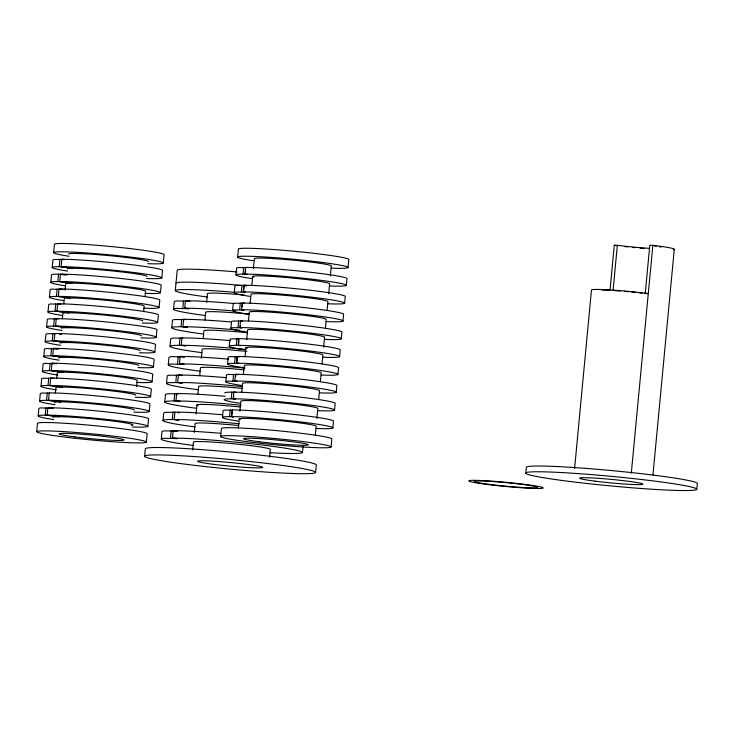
<?xml version="1.0" encoding="UTF-8"?>
<svg xmlns="http://www.w3.org/2000/svg" width="734" height="734" viewBox="0 0 734 734"><rect width="100%" height="100%" fill="white"/><g stroke="black" fill="none" stroke-linecap="round" stroke-linejoin="round"><path stroke-width="1.1" d="M36.7 431.675L37.489 423.325A55.068 3.074 5.4 0 1 93.172 425.536A55.068 3.074 5.4 0 1 147.13 433.757L146.341 442.107A55.068 3.074 5.4 0 1 63.363 436.886A55.068 3.074 5.4 0 1 64.858 431.684A55.068 3.074 5.4 0 1 146.341 442.107M38.196 415.903L38.893 408.48A55.068 3.074 5.4 0 1 40.985 407.884L51.481 408.416M39.59 401.058L40.297 393.635A55.068 3.074 5.4 0 1 42.389 393.039L49.554 393.149M40.994 386.212L41.7 378.79A55.068 3.074 5.4 0 1 43.792 378.193L52.068 378.441M42.398 371.367L43.104 363.945A55.068 3.074 5.4 0 1 45.196 363.348L54.582 363.743M43.801 356.522L44.508 349.1A55.068 3.074 5.4 0 1 46.6 348.503L57.096 349.035M45.205 341.677L45.912 334.254A55.068 3.074 5.4 0 1 48.004 333.658L55.16 333.768M46.609 326.832L47.315 319.409A55.068 3.074 5.4 0 1 49.407 318.813L56.564 318.923M48.013 311.987L48.719 304.564A55.068 3.074 5.4 0 1 50.811 303.968L59.078 304.215M49.417 297.142L50.123 289.719A55.068 3.074 5.4 0 1 52.206 289.123L61.601 289.517M50.82 282.296L51.518 274.874A55.068 3.074 5.4 0 1 53.61 274.277L58.555 274.103L65.225 274.956M52.224 267.451L52.921 260.029A55.068 3.074 5.4 0 1 55.013 259.432L62.179 259.542M53.628 252.606L54.417 244.257A55.068 3.074 5.4 0 1 110.1 246.468A55.068 3.074 5.4 0 1 164.058 254.689L163.269 263.038M53.637 419.554A55.068 3.074 5.4 0 1 40.278 415.306L45.224 415.123L45.921 407.709M55.041 404.709A55.068 3.074 5.4 0 1 41.682 400.461L46.627 400.287L47.325 392.864M56.445 389.864A55.068 3.074 5.4 0 1 43.086 385.616L48.031 385.442L48.728 378.019M57.848 375.019A55.068 3.074 5.4 0 1 44.49 370.771L49.435 370.597L50.132 363.174M59.252 360.174A55.068 3.074 5.4 0 1 45.893 355.926L50.839 355.751L51.536 348.329M60.656 345.329A55.068 3.074 5.4 0 1 47.297 341.081L52.242 340.906L52.94 333.484M62.06 330.483A55.068 3.074 5.4 0 1 48.701 326.235L53.646 326.061L54.344 318.639M62.243 315.455A55.068 3.074 5.4 0 1 50.105 311.39L55.05 311.216L55.747 303.793M63.647 300.61A55.068 3.074 5.4 0 1 51.508 296.545L56.445 296.371L57.151 288.948M65.051 285.765A55.068 3.074 5.4 0 1 52.912 281.7L57.848 281.526L58.555 274.103M67.666 271.112A55.068 3.074 5.4 0 1 54.316 266.855L59.252 266.681L59.959 259.258M45.224 415.123L59.362 416.692L47.132 415.132L47.829 407.709L55.564 407.884A55.068 3.074 5.4 0 1 115.486 412.912A55.068 3.074 5.4 0 1 148.534 418.912L147.828 426.335M46.627 400.287L60.766 401.847L48.536 400.287L49.233 392.864L56.958 393.039A55.068 3.074 5.4 0 1 116.889 398.067A55.068 3.074 5.4 0 1 149.938 404.067L149.231 411.49M48.031 385.442L62.17 387.002L49.94 385.442L50.637 378.019L58.362 378.193A55.068 3.074 5.4 0 1 118.293 383.221A55.068 3.074 5.4 0 1 151.342 389.222L150.635 396.644M49.435 370.597L63.574 372.156L51.343 370.597L52.041 363.174L59.766 363.348A55.068 3.074 5.4 0 1 119.697 368.376A55.068 3.074 5.4 0 1 152.745 374.377L152.039 381.799M50.839 355.751L64.977 357.311L52.747 355.751L53.444 348.329L61.17 348.503A55.068 3.074 5.4 0 1 121.101 353.531A55.068 3.074 5.4 0 1 154.149 359.532L153.443 366.954M52.242 340.906L66.381 342.466L54.151 340.906L54.848 333.484L62.574 333.658A55.068 3.074 5.4 0 1 122.505 338.686A55.068 3.074 5.4 0 1 155.553 344.686L154.846 352.109M53.646 326.061L67.776 327.621L55.555 326.061L56.252 318.639L63.977 318.813A55.068 3.074 5.4 0 1 123.908 323.841A55.068 3.074 5.4 0 1 156.957 329.841L156.25 337.264M55.05 311.216L69.18 312.776L56.958 311.216L57.656 303.793L65.381 303.968A55.068 3.074 5.4 0 1 125.312 308.996A55.068 3.074 5.4 0 1 158.361 314.996L157.654 322.419M56.445 296.371L70.583 297.931L58.362 296.371L59.059 288.948L66.785 289.123A55.068 3.074 5.4 0 1 126.716 294.151A55.068 3.074 5.4 0 1 159.764 300.151L159.058 307.574M57.848 281.526L71.987 283.085L59.757 281.526L60.463 274.103L68.189 274.277A55.068 3.074 5.4 0 1 128.12 279.305A55.068 3.074 5.4 0 1 161.159 285.306L160.462 292.728M59.252 266.681L73.391 268.24L61.161 266.681L61.867 259.258L69.592 259.432A55.068 3.074 5.4 0 1 129.523 264.469A55.068 3.074 5.4 0 1 162.563 270.461L161.865 277.883M55.362 392.929L55.867 387.625A40.141 2.239 5.4 0 1 96.448 389.24A40.141 2.239 5.4 0 1 135.772 395.231M56.766 378.083L57.27 372.78A40.141 2.239 5.4 0 1 97.851 374.395A40.141 2.239 5.4 0 1 137.175 380.386L136.57 386.745M62.381 318.703L62.876 313.4A40.141 2.239 5.4 0 1 103.466 315.014A40.141 2.239 5.4 0 1 142.791 321.006M63.785 303.858L64.28 298.554A40.141 2.239 5.4 0 1 104.87 300.169A40.141 2.239 5.4 0 1 144.194 306.161L143.69 311.464M65.087 290.077L65.684 283.709A40.141 2.239 5.4 0 1 106.274 285.324A40.141 2.239 5.4 0 1 145.598 291.315L145.093 296.619M144.644 456.19L145.35 448.768A85.878 4.789 5.4 0 1 232.173 452.208A85.878 4.789 5.4 0 1 316.308 465.026L315.611 472.448A85.878 4.789 5.4 0 1 186.225 464.31A85.878 4.789 5.4 0 1 188.555 456.19A85.878 4.789 5.4 0 1 315.611 472.448M161.269 439.042L161.966 431.62A70.941 3.964 5.4 0 1 164.664 430.849L177.72 431.197L173.151 430.61L172.444 438.033L177.022 438.62L163.957 438.271A70.941 3.964 5.4 0 0 193.216 445.446M163.021 420.49L163.719 413.068A70.941 3.964 5.4 0 1 166.416 412.297L174.82 412.288M164.774 401.929L165.471 394.507A70.941 3.964 5.4 0 1 168.169 393.736L177.49 393.855M166.526 383.377L167.233 375.955A70.941 3.964 5.4 0 1 169.921 375.184L180.16 375.413M168.279 364.816L168.985 357.394A70.941 3.964 5.4 0 1 171.673 356.623L184.739 356.972L180.169 356.385L179.463 363.807L184.041 364.394L170.976 364.046A70.941 3.964 5.4 0 0 200.235 371.221M170.04 346.264L170.738 338.842A70.941 3.964 5.4 0 1 173.435 338.071L182.757 338.181M171.793 327.713L172.49 320.29A70.941 3.964 5.4 0 1 175.187 319.51L184.509 319.629M173.545 309.152L174.242 301.729A70.941 3.964 5.4 0 1 176.94 300.958L190.005 301.307L185.427 300.72L184.729 308.142L189.299 308.73L176.243 308.381A70.941 3.964 5.4 0 0 205.492 315.556M175.298 290.6L177.224 270.185A70.941 3.964 5.4 0 1 237.018 271.947M170.536 438.033L171.242 430.61M194.969 426.894A70.941 3.964 5.4 0 1 165.71 419.72L172.288 419.481L172.995 412.058M196.721 408.333A70.941 3.964 5.4 0 1 167.471 401.159L174.05 400.92L174.747 393.497M176.499 374.946L175.802 382.368L180.371 382.955L182.28 382.955L177.711 382.368L178.408 374.946L188.702 375.184A70.941 3.964 5.4 0 1 225.944 377.634M177.555 363.807L178.252 356.385M201.988 352.669A70.941 3.964 5.4 0 1 172.729 345.494L179.307 345.255L180.013 337.833M203.74 334.108A70.941 3.964 5.4 0 1 174.481 326.933L181.059 326.694L181.766 319.272M182.821 308.142L183.518 300.72M172.288 419.481L178.775 420.068L174.197 419.481L174.903 412.058L185.188 412.297A70.941 3.964 5.4 0 1 222.439 414.738M174.05 400.92L180.527 401.507L175.958 400.92L176.655 393.497L186.941 393.736A70.941 3.964 5.4 0 1 225.265 396.277M179.307 345.255L185.794 345.842L181.215 345.255L181.922 337.833L192.207 338.071A70.941 3.964 5.4 0 1 230.531 340.613M181.059 326.694L187.546 327.281L182.968 326.703L183.674 319.281L193.959 319.519A70.941 3.964 5.4 0 1 231.21 321.96M192.675 449.896L193.418 442.107A38.645 2.156 5.4 0 1 232.485 443.657A38.645 2.156 5.4 0 1 270.351 449.419L269.617 457.218M194.327 432.454L195.171 423.546A38.645 2.156 5.4 0 1 238.697 425.536M196.079 413.903L196.923 404.994M197.941 394.231L198.675 386.433A38.645 2.156 5.4 0 1 242.211 388.424M199.694 375.67L200.428 367.881A38.645 2.156 5.4 0 1 243.963 369.863M201.345 358.229L202.189 349.32A38.645 2.156 5.4 0 1 246.826 351.421M203.199 338.558L203.942 330.768A38.645 2.156 5.4 0 1 247.468 332.759M204.96 320.006L205.694 312.207A38.645 2.156 5.4 0 1 249.221 314.198M206.603 302.564L207.447 293.655A38.645 2.156 5.4 0 1 244.294 294.995M220.677 436.482L221.429 428.509A55.445 3.092 5.4 0 1 277.489 430.73A55.445 3.092 5.4 0 1 331.814 439.005L331.062 446.988A55.445 3.092 5.4 0 1 247.523 441.73A55.445 3.092 5.4 0 1 249.028 436.491A55.445 3.092 5.4 0 1 331.062 446.988M222.485 417.371L223.118 410.691A55.445 3.092 5.4 0 1 225.219 410.086L232.384 410.187M225.852 381.744L226.485 375.065A55.445 3.092 5.4 0 1 228.586 374.459L237.66 374.56L235.476 374.285L234.843 380.964L237.027 381.24L227.953 381.139A55.445 3.092 5.4 0 0 241.403 385.423M227.531 363.926L228.164 357.247A55.445 3.092 5.4 0 1 230.274 356.641L239.339 356.742L237.155 356.467L236.531 363.147L238.706 363.422L229.641 363.321A55.445 3.092 5.4 0 0 245.138 367.918M229.219 346.118L229.852 339.438A55.445 3.092 5.4 0 1 231.953 338.833L239.119 338.934M230.898 328.3L231.531 321.62A55.445 3.092 5.4 0 1 233.641 321.015L242.706 321.116L240.523 320.841L239.899 327.52L242.073 327.795L233.008 327.694A55.445 3.092 5.4 0 0 246.45 331.979M232.586 310.491L233.219 303.803A55.445 3.092 5.4 0 1 235.32 303.206L244.394 303.307L242.211 303.023L241.578 309.702L243.761 309.987L234.687 309.886A55.445 3.092 5.4 0 0 248.138 314.161M234.274 292.673L234.898 285.994A55.445 3.092 5.4 0 1 237.009 285.388L246.073 285.489L243.899 285.214L243.266 291.893L245.45 292.169L236.376 292.068A55.445 3.092 5.4 0 0 249.817 296.353M235.953 274.855L236.587 268.176A55.445 3.092 5.4 0 1 238.688 267.571L245.853 267.671M237.642 257.047L238.394 249.065A55.445 3.092 5.4 0 1 294.453 251.285A55.445 3.092 5.4 0 1 348.778 259.57L348.026 267.543M238.036 421.05A55.445 3.092 5.4 0 1 224.586 416.765L229.568 416.591L230.201 409.911M239.715 403.232A55.445 3.092 5.4 0 1 226.274 398.957L231.247 398.773L231.88 392.094L234.063 392.369M232.935 380.964L233.568 374.276M234.623 363.147L235.247 356.467M244.771 349.797A55.445 3.092 5.4 0 1 231.32 345.512L236.302 345.329L236.935 338.649M237.99 327.52L238.614 320.841M239.669 309.702L240.302 303.023M241.358 291.893L241.981 285.214M251.505 278.535A55.445 3.092 5.4 0 1 238.064 274.259L243.037 274.076L243.67 267.396M229.568 416.591L233.66 416.866L231.476 416.591L232.109 409.911L239.89 410.086A55.445 3.092 5.4 0 1 300.234 415.15A55.445 3.092 5.4 0 1 333.502 421.188L332.869 427.867M231.247 398.773L235.339 399.057L233.164 398.773L233.788 392.094L241.578 392.277A55.445 3.092 5.4 0 1 301.913 397.342A55.445 3.092 5.4 0 1 335.181 403.379L334.548 410.058M236.302 345.329L240.394 345.613L238.211 345.329L238.844 338.649L246.633 338.833A55.445 3.092 5.4 0 1 306.968 343.897A55.445 3.092 5.4 0 1 340.237 349.934L339.603 356.614M243.037 274.076L247.129 274.36L244.945 274.076L245.578 267.396L253.368 267.58A55.445 3.092 5.4 0 1 313.702 272.644A55.445 3.092 5.4 0 1 346.971 278.681L346.338 285.361M231.852 415.756L232.274 411.297M233.43 399.057L233.751 395.718M235.541 376.79L235.752 374.56M237.009 361.201L237.431 356.742M238.486 345.613L238.908 341.154M240.165 327.795L240.376 325.575M242.165 306.647L242.486 303.307M243.532 292.169L244.064 286.599M245.22 274.351L245.532 271.011M238.367 427.867L239.211 418.958M239.945 411.168L240.89 401.149A38.645 2.156 5.4 0 1 279.966 402.7A38.645 2.156 5.4 0 1 317.822 408.462L316.877 418.49M241.734 392.24L242.578 383.332A38.645 2.156 5.4 0 1 281.645 384.882A38.645 2.156 5.4 0 1 319.51 390.653L318.666 399.562M243.413 374.432L244.257 365.523A38.645 2.156 5.4 0 1 283.333 367.073A38.645 2.156 5.4 0 1 321.189 372.835L320.354 381.744M245.101 356.614L245.945 347.705M246.679 339.915L247.624 329.896A38.645 2.156 5.4 0 1 286.7 331.438A38.645 2.156 5.4 0 1 324.566 337.209L323.611 347.228M248.468 320.987L249.312 312.078A38.645 2.156 5.4 0 1 288.389 313.629A38.645 2.156 5.4 0 1 326.245 319.4L325.401 328.3M250.156 303.17L250.991 294.261A38.645 2.156 5.4 0 1 290.068 295.811A38.645 2.156 5.4 0 1 327.933 301.582L327.089 310.491M251.835 285.361L252.679 276.452M253.413 268.653L254.359 258.634A38.645 2.156 5.4 0 1 293.435 260.185A38.645 2.156 5.4 0 1 331.3 265.956L330.346 275.975M302.5 452.483L303.096 446.116M315.299 435.189L316.143 426.28A38.645 2.156 5.4 0 0 273.25 420.05A38.645 2.156 5.4 0 0 240.357 419.637M322.033 363.936L322.877 355.027A38.645 2.156 5.4 0 0 279.993 348.797A38.645 2.156 5.4 0 0 247.101 348.375M328.667 293.793L329.612 283.764A38.645 2.156 5.4 0 0 286.728 277.544A38.645 2.156 5.4 0 0 253.836 277.122M336.236 392.24L336.869 385.561A55.445 3.092 5.4 0 0 303.601 379.524A55.445 3.092 5.4 0 0 243.266 374.459L235.476 374.285M337.915 374.432L338.548 367.752A55.445 3.092 5.4 0 0 305.28 361.715A55.445 3.092 5.4 0 0 244.945 356.651L237.155 356.467M341.282 338.805L341.916 332.117A55.445 3.092 5.4 0 0 308.647 326.079A55.445 3.092 5.4 0 0 248.312 321.015L240.523 320.841M342.971 320.987L343.604 314.308A55.445 3.092 5.4 0 0 310.335 308.271A55.445 3.092 5.4 0 0 250 303.206L242.211 303.023M344.659 303.17L345.283 296.49A55.445 3.092 5.4 0 0 312.014 290.453A55.445 3.092 5.4 0 0 251.679 285.388L243.899 285.214M525.792 473.026L526.333 467.274A85.878 4.789 5.4 0 1 613.165 470.723A85.878 4.789 5.4 0 1 697.3 483.541L696.759 489.294A85.878 4.789 5.4 0 1 567.364 481.155A85.878 4.789 5.4 0 1 569.694 473.035A85.878 4.789 5.4 0 1 696.759 489.294M574.603 468.43L591.466 289.985A37.709 2.101 5.4 0 1 648.287 293.554L645.232 293.554L649.792 245.312L652.847 245.312A37.874 2.11 5.4 0 1 673.197 249.661M610.046 290.187L614.285 245.303L617.34 245.303A31.736 1.771 5.4 0 0 648.929 248.312M613.101 290.187L617.34 245.303M631.313 473.136L652.847 245.312M652.957 474.898L674.28 249.349M231.88 392.094L226.907 392.277A55.445 3.092 5.4 0 0 224.797 392.873M177.564 412.646L179.481 412.646L177.646 412.407M61.161 266.681L68.895 266.855A55.068 3.074 5.4 0 1 145.791 274.14A55.068 3.074 5.4 0 1 146.461 278.525M244.945 274.076L252.735 274.259A55.445 3.092 5.4 0 1 330.786 281.682A55.445 3.092 5.4 0 1 329.557 285.957M59.757 281.526L67.491 281.7A55.068 3.074 5.4 0 1 144.387 288.985A55.068 3.074 5.4 0 1 145.057 293.371M243.266 291.893L251.046 292.068A55.445 3.092 5.4 0 1 329.107 299.5A55.445 3.092 5.4 0 1 327.878 303.775M58.362 296.371L66.088 296.545A55.068 3.074 5.4 0 1 142.983 303.83A55.068 3.074 5.4 0 1 143.653 308.216M185.427 300.72L195.712 300.958A70.941 3.964 5.4 0 1 234.036 303.5M184.729 308.142L195.015 308.381A70.941 3.964 5.4 0 1 235.504 311.106M241.578 309.702L249.367 309.886A55.445 3.092 5.4 0 1 327.419 317.308A55.445 3.092 5.4 0 1 326.19 321.593M56.958 311.216L64.684 311.39A55.068 3.074 5.4 0 1 141.589 318.675A55.068 3.074 5.4 0 1 142.249 323.061M239.899 327.52L247.679 327.703A55.445 3.092 5.4 0 1 325.74 335.126A55.445 3.092 5.4 0 1 324.511 339.402M182.968 326.703L193.262 326.942A70.941 3.964 5.4 0 1 239.192 330.144M55.555 326.061L63.28 326.235A55.068 3.074 5.4 0 1 140.185 333.52A55.068 3.074 5.4 0 1 140.845 337.906M54.151 340.906L61.876 341.081A55.068 3.074 5.4 0 1 138.781 348.366A55.068 3.074 5.4 0 1 139.442 352.751M238.211 345.329L246 345.512A55.445 3.092 5.4 0 1 324.052 352.935A55.445 3.092 5.4 0 1 322.822 357.219M181.215 345.255L191.51 345.494A70.941 3.964 5.4 0 1 245.211 349.439M180.169 356.385L190.455 356.623A70.941 3.964 5.4 0 1 228.779 359.165M52.747 355.751L60.472 355.926A55.068 3.074 5.4 0 1 137.377 363.211A55.068 3.074 5.4 0 1 138.038 367.596M236.531 363.147L244.312 363.33A55.445 3.092 5.4 0 1 322.364 370.753A55.445 3.092 5.4 0 1 321.134 375.028M179.463 363.807L189.748 364.046A70.941 3.964 5.4 0 1 244.606 368.11M51.343 370.597L59.069 370.771A55.068 3.074 5.4 0 1 135.973 378.056A55.068 3.074 5.4 0 1 136.634 382.442M234.843 380.964L242.633 381.139A55.445 3.092 5.4 0 1 320.685 388.561A55.445 3.092 5.4 0 1 319.455 392.846M49.94 385.442L57.665 385.616A55.068 3.074 5.4 0 1 134.57 392.892A55.068 3.074 5.4 0 1 135.23 397.287M233.164 398.773L240.945 398.957A55.445 3.092 5.4 0 1 318.996 406.379A55.445 3.092 5.4 0 1 317.767 410.664M175.958 400.92L186.243 401.159A70.941 3.964 5.4 0 1 241.101 405.223M48.536 400.287L56.261 400.461A55.068 3.074 5.4 0 1 133.166 407.737A55.068 3.074 5.4 0 1 133.827 412.132M231.476 416.591L239.266 416.765A55.445 3.092 5.4 0 1 317.317 424.197A55.445 3.092 5.4 0 1 316.088 428.472M47.132 415.132L54.857 415.306A55.068 3.074 5.4 0 1 131.762 422.582A55.068 3.074 5.4 0 1 132.423 426.977M174.197 419.481L184.491 419.72A70.941 3.964 5.4 0 1 239.348 423.784M173.151 430.61L183.436 430.849A70.941 3.964 5.4 0 1 220.686 433.299M172.444 438.033L182.738 438.271A70.941 3.964 5.4 0 1 287.288 448.52A70.941 3.964 5.4 0 1 269.873 452.694M61.867 259.258L64.087 259.542M61.573 274.241L67.133 274.956M59.059 288.948L63.509 289.517M183.674 319.281L186.418 319.629M57.656 303.793L60.995 304.215M56.252 318.639L58.472 318.923M59.298 334.053L61.518 334.337M53.444 348.329L59.004 349.035M178.408 374.946L182.069 375.413M52.041 363.174L56.49 363.743M233.788 392.094L235.972 392.378M176.655 393.497L178.49 393.736M50.637 378.019L53.977 378.441M48.949 407.847L53.389 408.416M253.184 260.726A55.445 3.092 5.4 0 1 254.414 256.441A55.445 3.092 5.4 0 1 332.474 263.864A55.445 3.092 5.4 0 1 331.245 268.149M60.078 343.09A40.141 2.239 5.4 0 1 100.659 344.705A40.141 2.239 5.4 0 1 139.983 350.696M61.482 328.245A40.141 2.239 5.4 0 1 102.063 329.86A40.141 2.239 5.4 0 1 141.387 335.851M58.674 357.935A40.141 2.239 5.4 0 1 99.255 359.55A40.141 2.239 5.4 0 1 138.579 365.541M67.088 268.864A40.141 2.239 5.4 0 1 107.678 270.479A40.141 2.239 5.4 0 1 147.002 276.47M68.491 254.028A40.141 2.239 5.4 0 1 109.072 255.634A40.141 2.239 5.4 0 1 148.406 261.625M53.059 417.316A40.141 2.239 5.4 0 1 98.851 419.444A40.141 2.239 5.4 0 1 131.441 425.353M54.463 402.471A40.141 2.239 5.4 0 1 95.044 404.085A40.141 2.239 5.4 0 1 134.368 410.077M69.069 256.267A55.068 3.074 5.4 0 1 69.868 251.991A55.068 3.074 5.4 0 1 146.983 259.258A55.068 3.074 5.4 0 1 147.855 263.68M176.004 283.177A70.941 3.964 5.4 0 1 246.652 285.911M207.245 296.995A70.941 3.964 5.4 0 1 176.766 289.985A70.941 3.964 5.4 0 1 234.018 292.27M198.474 389.782A70.941 3.964 5.4 0 1 169.224 382.607L187.996 382.607A70.941 3.964 5.4 0 1 242.853 386.671M198.079 405.663A38.645 2.156 5.4 0 1 240.458 406.975M601.898 290.086A31.736 1.771 5.4 0 1 609.073 290.297M614.679 290.618A31.736 1.771 5.4 0 1 620.175 291.013M624.35 291.352A31.736 1.771 5.4 0 1 628.478 291.728M631.561 292.022A31.736 1.771 5.4 0 1 635.672 292.444M638.791 292.783A31.736 1.771 5.4 0 1 642.103 293.169M654.26 245.918A31.736 1.771 5.4 0 1 656.26 246.211M659.416 246.725A31.736 1.771 5.4 0 1 661.178 247.046M644.324 248.505A37.874 2.11 5.4 0 1 640.158 248.147M634.882 247.661A37.874 2.11 5.4 0 1 632.781 247.45M627.579 246.908A37.874 2.11 5.4 0 1 624.542 246.578M616.312 245.578A37.874 2.11 5.4 0 1 614.285 245.303M489.771 484.412A31.736 1.771 5.4 0 0 537.591 487.422A31.736 1.771 5.4 0 0 490.633 481.412A31.736 1.771 5.4 0 0 489.771 484.412M486.908 484.412A37.333 2.083 5.4 0 0 543.169 487.954A37.333 2.083 5.4 0 0 487.926 480.88A37.333 2.083 5.4 0 0 486.908 484.412M259.166 441.73A32.672 1.826 5.4 0 0 308.39 444.832A32.672 1.826 5.4 0 0 260.047 438.648A32.672 1.826 5.4 0 0 259.166 441.73M74.813 436.886A32.672 1.826 5.4 0 0 124.037 439.987A32.672 1.826 5.4 0 0 75.703 433.803A32.672 1.826 5.4 0 0 74.813 436.886M213.42 464.319A32.672 1.826 5.4 0 0 262.653 467.411A32.672 1.826 5.4 0 0 214.31 461.227A32.672 1.826 5.4 0 0 213.42 464.319M595.045 481.155A31.736 1.771 5.4 0 0 642.865 484.165A31.736 1.771 5.4 0 0 595.907 478.155A31.736 1.771 5.4 0 0 595.045 481.155"/></g></svg>
